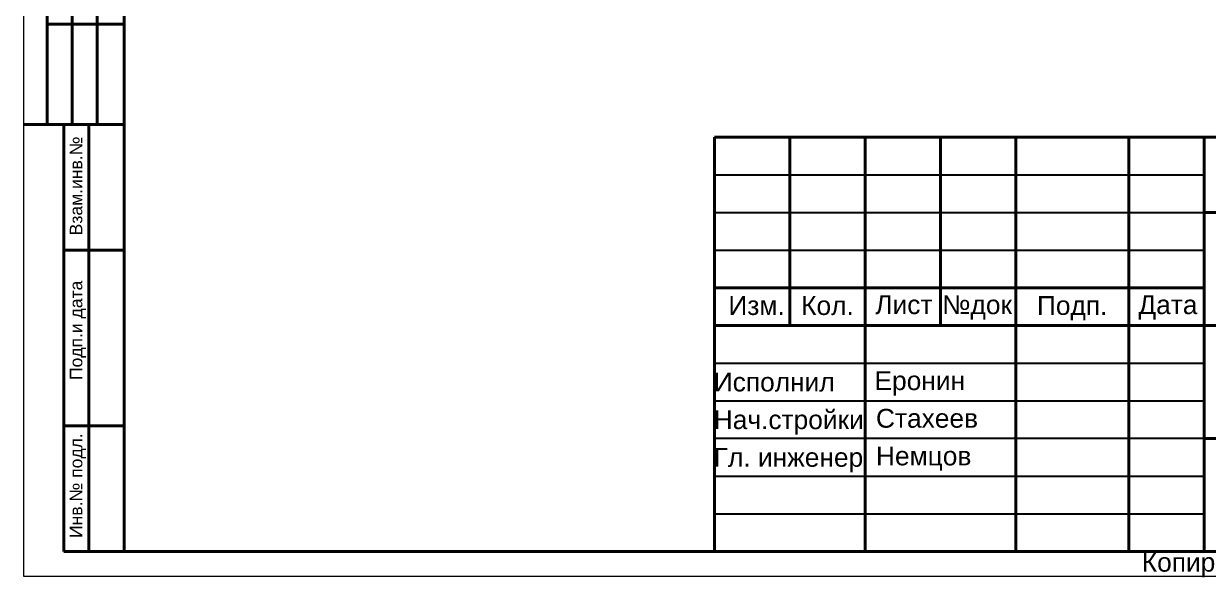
# Model space of a CAD drawing. Header units: millimetres. Extents: x 2433 to 329234, y 5766 to 133064.
# Drawn here: x 129564 to 145286, y 53031 to 60382 of the extents above; entities that cross this region are included whole.
import ezdxf

# ---------------------------------------------------------------- set-up
doc = ezdxf.new("R2010")
doc.units = ezdxf.units.MM
doc.layers.add('00-рамка', color=7, linetype='Continuous', lineweight=40)
doc.styles.add('2_5-Ариел', font='arial.ttf', dxfattribs={"height": 2.5})
doc.styles.add('Ариель-2_5', font='arial.ttf')

msp = doc.modelspace()

# ---------------------------------------------------------------- linework, layer by layer
at = {"layer": '00-рамка', "lineweight": 40}
for p, q in [((129874.3, 63375.6), (129874.3, 59042.3)), ((130207.6, 59042.3), (130207.6, 63375.6)), ((130541, 63375.6), (130541, 59042.3)), ((130897.8, 60375.6), (129874.3, 60375.6)), ((130097.8, 59042.3), (129564.5, 59042.3)), ((130897.8, 59042.3), (130097.8, 59042.3)), ((130097.8, 53375.6), (130097.8, 59042.3)), ((130431.2, 53375.6), (130431.2, 59042.3)), ((138731.2, 58875.6), (138731.2, 53375.6)), ((138731.2, 58875.6), (157231.2, 58875.6)), ((139731.2, 58875.6), (139731.2, 56375.6)), ((140731.2, 58875.6), (140731.2, 53375.6)), ((141731.2, 58875.6), (141731.2, 56375.6)), ((142731.2, 58875.6), (142731.2, 53375.6)), ((144231.2, 58875.6), (144231.2, 53375.6)), ((145231.2, 58875.6), (145231.2, 53375.6)), ((145231.2, 57875.6), (157231.2, 57875.6)), ((130897.8, 57375.6), (130097.8, 57375.6)), ((145231.2, 56875.6), (138731.2, 56875.6)), ((138731.2, 56375.6), (145231.2, 56375.6)), ((145231.2, 56375.6), (157231.2, 56375.6)), ((130897.8, 55042.3), (130097.8, 55042.3)), ((145231.2, 54875.6), (157231.2, 54875.6)), ((130897.8, 53375.6), (130097.8, 53375.6))]:
    msp.add_line(p, q, dxfattribs=at)
at = {"layer": '00-рамка', "lineweight": 25}
for p, q in [((138731.2, 58375.6), (145231.2, 58375.6)), ((138731.2, 57875.6), (145231.2, 57875.6)), ((138731.2, 57375.6), (145231.2, 57375.6)), ((138731.2, 55875.6), (145231.2, 55875.6)), ((138731.2, 55375.6), (145231.2, 55375.6)), ((138731.2, 55375.6), (142731.2, 55375.6)), ((145231.2, 54875.6), (138731.2, 54875.6)), ((138731.2, 54375.6), (145231.2, 54375.6)), ((138731.2, 53875.6), (145231.2, 53875.6))]:
    msp.add_line(p, q, dxfattribs=at)
at = {"layer": '00-рамка', "lineweight": 15}
msp.add_lwpolyline([(129564.5, 92642.3), (157564.5, 92642.3), (157564.5, 53042.3), (129564.5, 53042.3)], close=True, dxfattribs=at)
at = {"layer": '00-рамка', "lineweight": 40}
msp.add_lwpolyline([(130897.8, 92308.9), (157231.2, 92308.9), (157231.2, 53375.6), (130897.8, 53375.6)], close=True, dxfattribs=at)

# ---------------------------------------------------------------- texts
at = {"layer": '00-рамка', "style": 'Ариель-2_5'}
for s, height, p in [('Взам.инв.№', 166.67, (130342.5, 57571.9)), ('Подп.и дата', 166.667, (130342.5, 55650.6)), ('Инв.№ подл.', 166.667, (130342.5, 53553.4))]:
    msp.add_text(s, height=height, rotation=90, dxfattribs=at).set_placement(p)
at = {"layer": '00-рамка', "style": '2_5-Ариел'}
for s, p in [('Изм.', (138917.1, 56514.9)), ('Кол.', (139882.7, 56514.7)), ('Лист', (140866.4, 56526.1)), ('№док', (141755.8, 56526.1)), ('Подп.', (143012, 56515.7)), ('Дата', (144357.8, 56526.1)), ('Исполнил', (138723, 55499.3)), ('Еронин', (140856.2, 55517.7)), ('Нач.стройки', (138722.5, 54999.3)), ('Стахеев', (140875.5, 55017.7)), ('Гл. инженер', (138722.5, 54499.3)), ('Немцов', (140875.5, 54517.7)), ('Копировал', (144403.3, 53106.6))]:
    msp.add_text(s, height=250, dxfattribs=at).set_placement(p)

doc.saveas('drawing.dxf')
